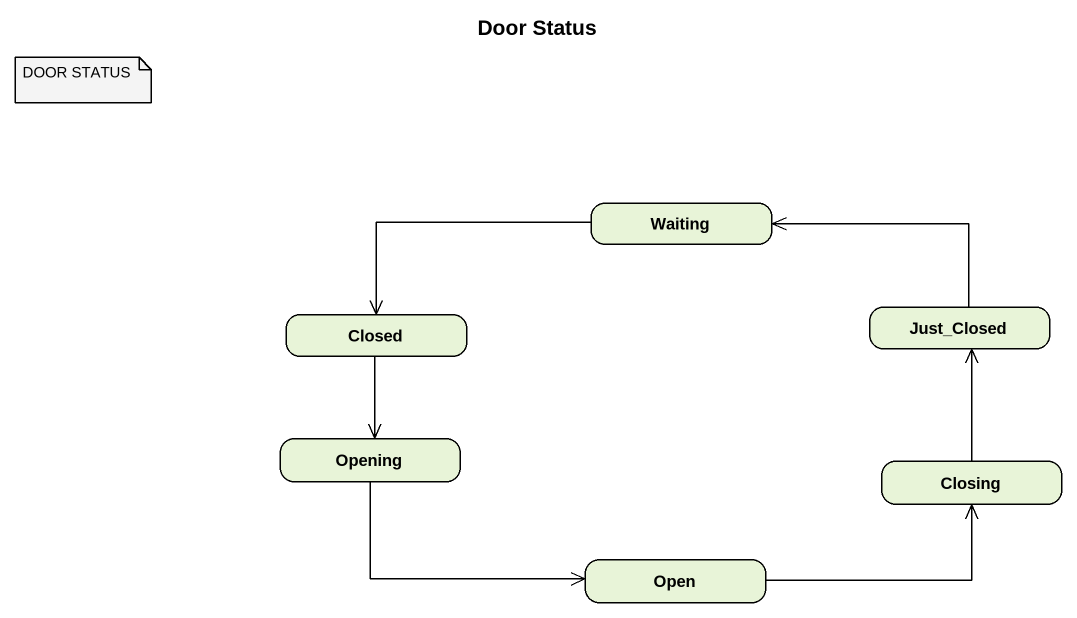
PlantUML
@startuml
title Door Status
hide empty description
state Waiting
state Closed
state Just_Closed
state Opening
state Closing
state Open
Waiting -left-> Closed
Closed --> Opening
Just_Closed -left-> Waiting
Opening -right-> Open
Closing -up-> Just_Closed
Open -right-> Closing
note as N1
  DOOR STATUS
end note
@enduml
